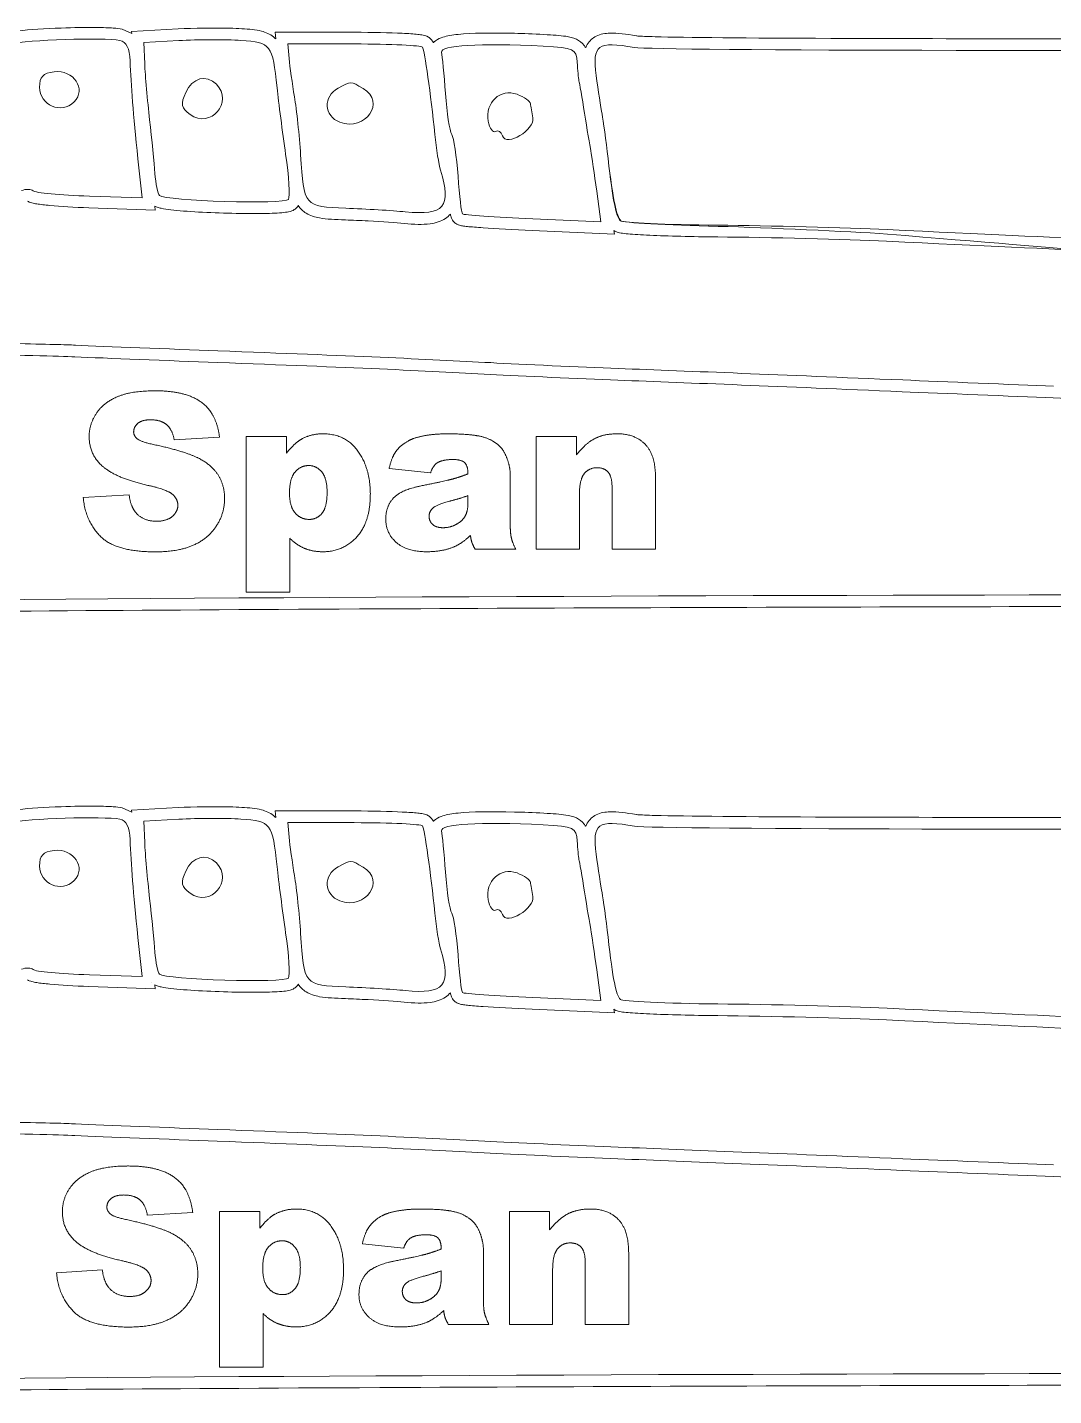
# Model space of a CAD drawing. Header units: millimetres. Extents: x 0 to 1091, y 0 to 786.
# Drawn here: x 255.9 to 519.5, y 61.7 to 413.2 of the extents above; entities that cross this region are included whole.
import ezdxf

# ---------------------------------------------------------------- set-up
doc = ezdxf.new("R2010")
doc.units = ezdxf.units.MM
doc.layers.get('0').update_dxf_attribs({"lineweight": 5})

msp = doc.modelspace()

# ---------------------------------------------------------------- linework, layer by layer
at = {"color": 1}
for p, q in [((282.72, 411.58), (280.25, 412.75)), ((282.7, 412.15), (294.64, 412.8)), ((282.72, 411.58), (282.7, 412.15)), ((319.72, 410.2), (319.56, 411.97)), ((319.56, 411.97), (339.9, 411.92)), ((285.83, 409.32), (294.81, 409.8)), ((286.07, 403.84), (285.83, 409.32)), ((322.84, 408.96), (339.9, 408.92)), ((323.17, 405.15), (322.84, 408.96)), ((284.34, 379.39), (285.4, 369.37)), ((285.4, 369.37), (271.85, 369.83)), ((402.17, 371.09), (403.23, 363.2)), ((288.74, 366.25), (271.74, 366.83)), ((288.63, 367.26), (288.74, 366.25)), ((403.23, 363.2), (385.72, 363.98)), ((406.69, 360.05), (385.58, 360.99)), ((406.56, 360.99), (406.69, 360.05)), ((305.28, 307.92), (293.63, 307.23)), ((312.13, 268.13), (312.13, 308.13)), ((312.13, 308.13), (322.52, 308.13)), ((322.52, 308.13), (322.52, 303.85)), ((386.61, 308.13), (396.96, 308.13)), ((386.61, 279.16), (386.61, 308.13)), ((396.96, 308.13), (396.96, 303.41)), ((359.47, 298.75), (348.85, 299.87)), ((379.96, 298.12), (379.96, 285.32)), ((417.26, 297.57), (417.26, 279.16)), ((270.3, 292.39), (282.06, 293.13)), ((369.1, 291.13), (369.1, 292.91)), ((397.72, 293.07), (397.72, 279.16)), ((406.1, 279.16), (406.1, 295.09)), ((323.34, 281.97), (323.34, 268.13)), ((381.35, 279.16), (370.93, 279.16)), ((397.72, 279.16), (386.61, 279.16)), ((417.26, 279.16), (406.1, 279.16)), ((323.34, 268.13), (312.13, 268.13)), ((282.72, 211.58), (280.25, 212.75)), ((282.7, 212.15), (294.64, 212.8)), ((282.72, 211.58), (282.7, 212.15)), ((319.56, 211.97), (339.9, 211.92)), ((319.72, 210.2), (319.56, 211.97)), ((285.83, 209.32), (294.81, 209.8)), ((286.07, 203.84), (285.83, 209.32)), ((322.84, 208.96), (339.9, 208.92)), ((323.17, 205.15), (322.84, 208.96)), ((284.34, 179.39), (285.4, 169.37)), ((285.4, 169.37), (271.85, 169.83)), ((402.17, 171.09), (403.23, 163.2)), ((288.74, 166.25), (271.74, 166.83)), ((288.63, 167.26), (288.74, 166.25)), ((403.23, 163.2), (385.72, 163.98)), ((406.69, 160.05), (385.58, 160.99)), ((406.56, 160.99), (406.69, 160.05)), ((305.24, 69.02), (305.24, 109.02)), ((305.24, 109.02), (315.64, 109.02)), ((315.64, 109.02), (315.64, 104.74)), ((379.73, 109.02), (390.07, 109.02)), ((379.73, 80.05), (379.73, 109.02)), ((390.07, 109.02), (390.07, 104.3)), ((298.4, 108.8), (286.74, 108.12)), ((352.58, 99.64), (341.97, 100.75)), ((373.07, 99.01), (373.07, 86.21)), ((410.37, 98.46), (410.37, 80.05)), ((399.21, 80.05), (399.21, 95.98)), ((263.42, 93.28), (275.18, 94.02)), ((362.22, 92.02), (362.22, 93.8)), ((390.84, 93.96), (390.84, 80.05)), ((316.46, 82.86), (316.46, 69.02)), ((374.47, 80.05), (364.04, 80.05)), ((390.84, 80.05), (379.73, 80.05)), ((410.37, 80.05), (399.21, 80.05)), ((316.46, 69.02), (305.24, 69.02))]:
    msp.add_line(p, q, dxfattribs=at)
for centre, start, end in [((357.42, 408.09), 30.7727, 30.7747), ((289.89, 370.01), 225.0014, 225.0016), ((322.99, 368.99), 328.2835, 328.2837), ((357.42, 208.09), 30.7727, 30.7747), ((289.89, 170.01), 225.0014, 225.0016), ((322.99, 168.99), 328.2835, 328.2837)]:
    msp.add_arc(centre, 3, start, end, dxfattribs=at)
for points, knots in [([(250.84, 411.83), (250.84, 411.83), (250.84, 411.83), (250.84, 411.83), (251.64, 412.03), (252.53, 412.16), (253.62, 412.29), (256.43, 412.62), (260.45, 412.87), (264.58, 413.01), (267.77, 413.13), (271.02, 413.18), (273.77, 413.15), (275.38, 413.13), (276.82, 413.09), (278.01, 413.01), (278.86, 412.95), (279.57, 412.88), (280.25, 412.75)], [-0.000002, -0.000002, -0.000002, -0.000002, 0, 0, 0, 0.132193, 0.132193, 0.132193, 0.472773, 0.472773, 0.472773, 0.736386, 0.736386, 0.736386, 0.890112, 0.890112, 0.890112, 1, 1, 1, 1]), ([(294.64, 412.8), (298.6, 413.01), (303.84, 413.07), (307.87, 412.96), (309.02, 412.93), (310.08, 412.89), (310.99, 412.83)], [0.0000006, 0.0000006, 0.0000006, 0.0000006, 0.778128, 0.778128, 0.778128, 1, 1, 1, 1]), ([(310.99, 412.83), (312.95, 412.7), (314.54, 412.6), (316.08, 412.2), (317.14, 411.92), (318.22, 411.48), (319.14, 410.73), (319.35, 410.56), (319.54, 410.38), (319.72, 410.2)], [0, 0, 0, 0, 0.25, 0.25, 0.25, 0.4217936, 0.4217936, 0.4217936, 0.4593617, 0.4593617, 0.4593617, 0.4593617]), ([(339.9, 411.92), (344.63, 411.91), (348.98, 411.81), (352.22, 411.65), (353.84, 411.58), (355.18, 411.49), (356.2, 411.38), (356.72, 411.33), (357.14, 411.28), (357.57, 411.19), (357.78, 411.15), (357.98, 411.11), (358.29, 411), (358.45, 410.94), (358.64, 410.87), (358.93, 410.69), (359.16, 410.55), (359.48, 410.36), (359.84, 409.86), (359.9, 409.79), (359.95, 409.71), (360, 409.63)], [0.0000003, 0.0000003, 0.0000003, 0.0000003, 0.5, 0.5, 0.5, 0.75, 0.75, 0.75, 0.875, 0.875, 0.875, 0.9375, 0.9375, 0.9375, 0.970283, 0.970283, 0.970283, 0.9962927, 0.9962927, 0.9962927, 1, 1, 1, 1]), ([(360.21, 409.23), (360.39, 409.44), (360.59, 409.61), (360.77, 409.75), (361.44, 410.26), (362.01, 410.47), (362.62, 410.66), (363.75, 411.02), (365.02, 411.21), (366.59, 411.38), (370.04, 411.73), (374.9, 411.81), (381.01, 411.65), (383.35, 411.59), (385.87, 411.49), (388.56, 411.35)], [0.088135, 0.088135, 0.088135, 0.088135, 0.1162655, 0.1162655, 0.1162655, 0.2190957, 0.2190957, 0.2190957, 0.4124172, 0.4124172, 0.4124172, 0.8371662, 0.8371662, 0.8371662, 1, 1, 1, 1]), ([(388.56, 411.35), (390.96, 411.22), (392.74, 411.11), (394.22, 410.88), (395.2, 410.73), (396.07, 410.54), (396.95, 410.13), (397.68, 409.79), (398.41, 409.25), (398.94, 408.56), (399.09, 408.37), (399.21, 408.18), (399.32, 407.98)], [0, 0, 0, 0, 0.30112, 0.30112, 0.30112, 0.4996025, 0.4996025, 0.4996025, 0.6628077, 0.6628077, 0.6628077, 0.7068648, 0.7068648, 0.7068648, 0.7068648]), ([(399.32, 407.98), (399.44, 408.26), (399.57, 408.53), (399.74, 408.8), (400.28, 409.7), (401.13, 410.46), (402.05, 410.92), (403.18, 411.48), (404.34, 411.65), (405.54, 411.69), (407.48, 411.75), (409.63, 411.46), (412.38, 410.99)], [0.3597633, 0.3597633, 0.3597633, 0.3597633, 0.4025554, 0.4025554, 0.4025554, 0.5444574, 0.5444574, 0.5444574, 0.7188133, 0.7188133, 0.7188133, 0.9997599, 0.9997599, 0.9997599, 0.9997599]), ([(412.38, 410.99), (412.41, 410.98), (412.56, 410.96), (412.76, 410.95), (413.5, 410.89), (415.04, 410.83), (417.18, 410.77), (424.88, 410.57), (440.73, 410.43), (462.29, 410.35), (525.94, 410.1), (639.62, 410.34), (743.53, 410.84), (799.95, 411.12), (853.49, 411.47), (894.59, 411.87), (923.87, 412.16), (946.84, 412.47), (960, 412.79), (962.4, 412.85), (964.47, 412.91), (966.19, 412.96)], [0.0022543, 0.0022543, 0.0022543, 0.0022543, 0.0129974, 0.0129974, 0.0129974, 0.0511166, 0.0511166, 0.0511166, 0.1885339, 0.1885339, 0.1885339, 0.5942669, 0.5942669, 0.5942669, 0.8145502, 0.8145502, 0.8145502, 0.9714567, 0.9714567, 0.9714567, 1, 1, 1, 1]), ([(271.74, 366.83), (267.97, 366.96), (264.44, 367.18), (261.74, 367.43), (260.39, 367.55), (259.25, 367.69), (258.34, 367.84), (257.89, 367.91), (257.5, 367.98), (257.09, 368.09), (256.89, 368.14), (256.69, 368.2), (256.43, 368.31), (256.29, 368.37), (256.14, 368.44), (255.93, 368.56)], [0, 0, 0, 0, 0.5, 0.5, 0.5, 0.75, 0.75, 0.75, 0.875, 0.875, 0.875, 0.9375, 0.9375, 0.9375, 0.9714488, 0.9714488, 0.9714488, 0.9714488]), ([(325.54, 367.42), (325.17, 366.81), (324.78, 366.55), (324.49, 366.37), (324.01, 366.07), (323.71, 365.99), (323.43, 365.91), (322.86, 365.75), (322.38, 365.69), (321.81, 365.62), (320.46, 365.47), (318.69, 365.4), (316.57, 365.36), (311.79, 365.29), (305.35, 365.45), (299.91, 365.75), (297.19, 365.91), (294.73, 366.1), (292.81, 366.32), (291.85, 366.44), (291.04, 366.56), (290.32, 366.71), (289.96, 366.78), (289.63, 366.86), (289.27, 366.99), (289.08, 367.06), (288.88, 367.13), (288.63, 367.26)], [0, 0, 0, 0, 0.0201185, 0.0201185, 0.0201185, 0.0537207, 0.0537207, 0.0537207, 0.1211751, 0.1211751, 0.1211751, 0.2802777, 0.2802777, 0.2802777, 0.6401389, 0.6401389, 0.6401389, 0.8200694, 0.8200694, 0.8200694, 0.9100347, 0.9100347, 0.9100347, 0.9550174, 0.9550174, 0.9550174, 0.9782004, 0.9782004, 0.9782004, 0.9782004]), ([(337.62, 363.72), (334.95, 363.82), (332.87, 363.88), (330.99, 364.22), (329.78, 364.44), (328.6, 364.79), (327.52, 365.47), (326.75, 365.96), (326.06, 366.63), (325.52, 367.39)], [0, 0, 0, 0, 0.25, 0.25, 0.25, 0.4118412, 0.4118412, 0.4118412, 0.5281741, 0.5281741, 0.5281741, 0.5281741]), ([(352.69, 362.82), (350.69, 363.01), (347.1, 363.26), (343.47, 363.46), (341.45, 363.56), (339.42, 363.66), (337.62, 363.72)], [0, 0, 0, 0, 0.64318, 0.64318, 0.64318, 1, 1, 1, 1]), ([(364.58, 365.22), (364.21, 364.8), (363.78, 364.42), (363.33, 364.12), (362.12, 363.31), (360.77, 362.93), (359.35, 362.74), (357.42, 362.49), (355.27, 362.56), (352.69, 362.82)], [0.5051432, 0.5051432, 0.5051432, 0.5051432, 0.5740705, 0.5740705, 0.5740705, 0.7554524, 0.7554524, 0.7554524, 1, 1, 1, 1]), ([(365.57, 363.15), (365.18, 363.54), (365.07, 363.79), (364.98, 363.97), (364.8, 364.33), (364.76, 364.51), (364.7, 364.7), (364.65, 364.88), (364.61, 365.05), (364.58, 365.22)], [0, 0, 0, 0, 0.0390532, 0.0390532, 0.0390532, 0.1130488, 0.1130488, 0.1130488, 0.1869036, 0.1869036, 0.1869036, 0.1869036]), ([(385.58, 360.99), (380.74, 361.2), (376.29, 361.45), (372.98, 361.69), (371.33, 361.81), (369.97, 361.92), (368.96, 362.03), (368.45, 362.08), (368.04, 362.13), (367.67, 362.19), (367.49, 362.22), (367.32, 362.25), (367.1, 362.3), (366.98, 362.33), (366.86, 362.37), (366.65, 362.44), (366.51, 362.5), (366.33, 362.57), (366.02, 362.77), (365.9, 362.86), (365.75, 362.97), (365.57, 363.15)], [0, 0, 0, 0, 0.5, 0.5, 0.5, 0.75, 0.75, 0.75, 0.875, 0.875, 0.875, 0.9375, 0.9375, 0.9375, 0.96875, 0.96875, 0.96875, 0.9909939, 0.9909939, 0.9909939, 0.9999993, 0.9999993, 0.9999993, 0.9999993]), ([(433.23, 359.36), (426.57, 359.42), (420.41, 359.57), (415.83, 359.78), (413.53, 359.89), (411.64, 360), (410.22, 360.13), (409.51, 360.19), (408.94, 360.26), (408.43, 360.34), (408.17, 360.38), (407.94, 360.43), (407.65, 360.51), (407.5, 360.55), (407.33, 360.6), (407.08, 360.71), (406.94, 360.77), (406.78, 360.84), (406.56, 360.99)], [0, 0, 0, 0, 0.5, 0.5, 0.5, 0.75, 0.75, 0.75, 0.875, 0.875, 0.875, 0.9375, 0.9375, 0.9375, 0.9708682, 0.9708682, 0.9708682, 0.9890761, 0.9890761, 0.9890761, 0.9890761]), ([(186.19, 333.01), (204.86, 332.78), (223.41, 332.51), (238.28, 332.24), (248.66, 332.06), (257.23, 331.88), (262.81, 331.74), (265.23, 331.67), (267.08, 331.61), (268.29, 331.56)], [0, 0, 0, 0, 0.5, 0.5, 0.5, 0.8487759, 0.8487759, 0.8487759, 1, 1, 1, 1]), ([(688.13, 263.73), (688.1, 263.73), (687.95, 263.75), (687.75, 263.76), (687.01, 263.82), (685.47, 263.88), (683.33, 263.94), (675.63, 264.14), (659.78, 264.28), (638.22, 264.36), (574.57, 264.61), (460.89, 264.38), (356.98, 263.87), (300.56, 263.6), (247.02, 263.24), (205.92, 262.84), (176.64, 262.55), (153.67, 262.24), (140.51, 261.92), (138.11, 261.87), (136.04, 261.81), (134.32, 261.75)], [0.0022543, 0.0022543, 0.0022543, 0.0022543, 0.0129974, 0.0129974, 0.0129974, 0.0511166, 0.0511166, 0.0511166, 0.1885339, 0.1885339, 0.1885339, 0.5942669, 0.5942669, 0.5942669, 0.8145502, 0.8145502, 0.8145502, 0.9714567, 0.9714567, 0.9714567, 1, 1, 1, 1]), ([(250.84, 211.83), (250.84, 211.83), (250.84, 211.83), (250.84, 211.83), (251.64, 212.03), (252.53, 212.16), (253.62, 212.29), (256.43, 212.62), (260.45, 212.87), (264.58, 213.01), (267.77, 213.13), (271.02, 213.18), (273.77, 213.15), (275.38, 213.13), (276.82, 213.09), (278.01, 213.01), (278.86, 212.95), (279.57, 212.88), (280.25, 212.75)], [-0.000002, -0.000002, -0.000002, -0.000002, 0, 0, 0, 0.132193, 0.132193, 0.132193, 0.472773, 0.472773, 0.472773, 0.736386, 0.736386, 0.736386, 0.890112, 0.890112, 0.890112, 1, 1, 1, 1]), ([(294.64, 212.8), (298.6, 213.01), (303.84, 213.07), (307.87, 212.96), (309.02, 212.93), (310.08, 212.89), (310.99, 212.83)], [0.0000006, 0.0000006, 0.0000006, 0.0000006, 0.778128, 0.778128, 0.778128, 1, 1, 1, 1]), ([(310.99, 212.83), (312.95, 212.7), (314.54, 212.6), (316.08, 212.2), (317.14, 211.92), (318.22, 211.48), (319.14, 210.73), (319.35, 210.56), (319.54, 210.38), (319.72, 210.2)], [0, 0, 0, 0, 0.25, 0.25, 0.25, 0.4217936, 0.4217936, 0.4217936, 0.4593617, 0.4593617, 0.4593617, 0.4593617]), ([(339.9, 211.92), (344.63, 211.91), (348.98, 211.81), (352.22, 211.65), (353.84, 211.58), (355.18, 211.49), (356.2, 211.38), (356.72, 211.33), (357.14, 211.28), (357.57, 211.19), (357.78, 211.15), (357.98, 211.11), (358.29, 211), (358.45, 210.94), (358.64, 210.87), (358.93, 210.69), (359.16, 210.55), (359.48, 210.36), (359.84, 209.86), (359.9, 209.79), (359.95, 209.71), (360, 209.63)], [0.0000003, 0.0000003, 0.0000003, 0.0000003, 0.5, 0.5, 0.5, 0.75, 0.75, 0.75, 0.875, 0.875, 0.875, 0.9375, 0.9375, 0.9375, 0.970283, 0.970283, 0.970283, 0.9962927, 0.9962927, 0.9962927, 1, 1, 1, 1]), ([(360.21, 209.23), (360.39, 209.44), (360.59, 209.61), (360.77, 209.75), (361.44, 210.26), (362.01, 210.47), (362.62, 210.66), (363.75, 211.02), (365.02, 211.21), (366.59, 211.38), (370.04, 211.73), (374.9, 211.81), (381.01, 211.65), (383.35, 211.59), (385.87, 211.49), (388.56, 211.35)], [0.088135, 0.088135, 0.088135, 0.088135, 0.1162655, 0.1162655, 0.1162655, 0.2190957, 0.2190957, 0.2190957, 0.4124172, 0.4124172, 0.4124172, 0.8371662, 0.8371662, 0.8371662, 1, 1, 1, 1]), ([(388.56, 211.35), (390.96, 211.22), (392.74, 211.11), (394.22, 210.88), (395.2, 210.73), (396.07, 210.54), (396.95, 210.13), (397.68, 209.79), (398.41, 209.25), (398.94, 208.56), (399.09, 208.37), (399.21, 208.18), (399.32, 207.98)], [0, 0, 0, 0, 0.30112, 0.30112, 0.30112, 0.4996025, 0.4996025, 0.4996025, 0.6628077, 0.6628077, 0.6628077, 0.7068648, 0.7068648, 0.7068648, 0.7068648]), ([(399.32, 207.98), (399.44, 208.26), (399.57, 208.53), (399.74, 208.8), (400.28, 209.7), (401.13, 210.46), (402.05, 210.92), (403.18, 211.48), (404.34, 211.65), (405.54, 211.69), (407.48, 211.75), (409.63, 211.46), (412.38, 210.99)], [0.3597633, 0.3597633, 0.3597633, 0.3597633, 0.4025554, 0.4025554, 0.4025554, 0.5444574, 0.5444574, 0.5444574, 0.7188133, 0.7188133, 0.7188133, 0.9997599, 0.9997599, 0.9997599, 0.9997599]), ([(412.38, 210.99), (412.41, 210.98), (412.56, 210.96), (412.76, 210.95), (413.5, 210.89), (415.04, 210.83), (417.18, 210.77), (424.88, 210.57), (440.73, 210.43), (462.29, 210.35), (525.94, 210.1), (639.62, 210.34), (743.53, 210.84), (799.95, 211.12), (853.49, 211.47), (894.59, 211.87), (923.87, 212.16), (946.84, 212.47), (960, 212.79), (962.4, 212.85), (964.47, 212.91), (966.19, 212.96)], [0.0022543, 0.0022543, 0.0022543, 0.0022543, 0.0129974, 0.0129974, 0.0129974, 0.0511166, 0.0511166, 0.0511166, 0.1885339, 0.1885339, 0.1885339, 0.5942669, 0.5942669, 0.5942669, 0.8145502, 0.8145502, 0.8145502, 0.9714567, 0.9714567, 0.9714567, 1, 1, 1, 1]), ([(271.74, 166.83), (267.97, 166.96), (264.44, 167.18), (261.74, 167.43), (260.39, 167.55), (259.25, 167.69), (258.34, 167.84), (257.89, 167.91), (257.5, 167.98), (257.09, 168.09), (256.89, 168.14), (256.69, 168.2), (256.43, 168.31), (256.29, 168.37), (256.14, 168.44), (255.93, 168.56)], [0, 0, 0, 0, 0.5, 0.5, 0.5, 0.75, 0.75, 0.75, 0.875, 0.875, 0.875, 0.9375, 0.9375, 0.9375, 0.9714488, 0.9714488, 0.9714488, 0.9714488]), ([(325.54, 167.42), (325.17, 166.81), (324.78, 166.55), (324.49, 166.37), (324.01, 166.07), (323.71, 165.99), (323.43, 165.91), (322.86, 165.75), (322.38, 165.69), (321.81, 165.62), (320.46, 165.47), (318.69, 165.4), (316.57, 165.36), (311.79, 165.29), (305.35, 165.45), (299.91, 165.75), (297.19, 165.91), (294.73, 166.1), (292.81, 166.32), (291.85, 166.44), (291.04, 166.56), (290.32, 166.71), (289.96, 166.78), (289.63, 166.86), (289.27, 166.99), (289.08, 167.06), (288.88, 167.13), (288.63, 167.26)], [0, 0, 0, 0, 0.0201185, 0.0201185, 0.0201185, 0.0537207, 0.0537207, 0.0537207, 0.1211751, 0.1211751, 0.1211751, 0.2802777, 0.2802777, 0.2802777, 0.6401389, 0.6401389, 0.6401389, 0.8200694, 0.8200694, 0.8200694, 0.9100347, 0.9100347, 0.9100347, 0.9550174, 0.9550174, 0.9550174, 0.9782004, 0.9782004, 0.9782004, 0.9782004]), ([(337.62, 163.72), (334.95, 163.82), (332.87, 163.88), (330.99, 164.22), (329.78, 164.44), (328.6, 164.79), (327.52, 165.47), (326.75, 165.96), (326.06, 166.63), (325.52, 167.39)], [0, 0, 0, 0, 0.25, 0.25, 0.25, 0.4118412, 0.4118412, 0.4118412, 0.5281741, 0.5281741, 0.5281741, 0.5281741]), ([(364.58, 165.22), (364.21, 164.8), (363.78, 164.42), (363.33, 164.12), (362.12, 163.31), (360.77, 162.93), (359.35, 162.74), (357.42, 162.49), (355.27, 162.56), (352.69, 162.82)], [0.5051432, 0.5051432, 0.5051432, 0.5051432, 0.5740705, 0.5740705, 0.5740705, 0.7554524, 0.7554524, 0.7554524, 1, 1, 1, 1]), ([(365.57, 163.15), (365.18, 163.54), (365.07, 163.79), (364.98, 163.97), (364.8, 164.33), (364.76, 164.51), (364.7, 164.7), (364.65, 164.88), (364.61, 165.05), (364.58, 165.22)], [0, 0, 0, 0, 0.0390532, 0.0390532, 0.0390532, 0.1130488, 0.1130488, 0.1130488, 0.1869036, 0.1869036, 0.1869036, 0.1869036]), ([(352.69, 162.82), (350.69, 163.01), (347.1, 163.26), (343.47, 163.46), (341.45, 163.56), (339.42, 163.66), (337.62, 163.72)], [0, 0, 0, 0, 0.64318, 0.64318, 0.64318, 1, 1, 1, 1]), ([(385.58, 160.99), (380.74, 161.2), (376.29, 161.45), (372.98, 161.69), (371.33, 161.81), (369.97, 161.92), (368.96, 162.03), (368.45, 162.08), (368.04, 162.13), (367.67, 162.19), (367.49, 162.22), (367.32, 162.25), (367.1, 162.3), (366.98, 162.33), (366.86, 162.37), (366.65, 162.44), (366.51, 162.5), (366.33, 162.57), (366.02, 162.77), (365.9, 162.86), (365.75, 162.97), (365.57, 163.15)], [0, 0, 0, 0, 0.5, 0.5, 0.5, 0.75, 0.75, 0.75, 0.875, 0.875, 0.875, 0.9375, 0.9375, 0.9375, 0.96875, 0.96875, 0.96875, 0.9909939, 0.9909939, 0.9909939, 0.9999993, 0.9999993, 0.9999993, 0.9999993]), ([(433.23, 159.36), (426.57, 159.42), (420.41, 159.57), (415.83, 159.78), (413.53, 159.89), (411.64, 160), (410.22, 160.13), (409.51, 160.19), (408.94, 160.26), (408.43, 160.34), (408.17, 160.38), (407.94, 160.43), (407.65, 160.51), (407.5, 160.55), (407.33, 160.6), (407.08, 160.71), (406.94, 160.77), (406.78, 160.84), (406.56, 160.99)], [0, 0, 0, 0, 0.5, 0.5, 0.5, 0.75, 0.75, 0.75, 0.875, 0.875, 0.875, 0.9375, 0.9375, 0.9375, 0.9708682, 0.9708682, 0.9708682, 0.9890761, 0.9890761, 0.9890761, 0.9890761]), ([(186.19, 133.01), (204.86, 132.78), (223.41, 132.51), (238.28, 132.24), (248.66, 132.06), (257.23, 131.88), (262.81, 131.74), (265.23, 131.67), (267.08, 131.61), (268.29, 131.56)], [0, 0, 0, 0, 0.5, 0.5, 0.5, 0.8487759, 0.8487759, 0.8487759, 1, 1, 1, 1]), ([(688.13, 63.73), (688.1, 63.73), (687.95, 63.75), (687.75, 63.76), (687.01, 63.82), (685.47, 63.88), (683.33, 63.94), (675.63, 64.14), (659.78, 64.28), (638.22, 64.36), (574.57, 64.61), (460.89, 64.38), (356.98, 63.87), (300.56, 63.6), (247.02, 63.24), (205.92, 62.84), (176.64, 62.55), (153.67, 62.24), (140.51, 61.92), (138.11, 61.87), (136.04, 61.81), (134.32, 61.75)], [0.0022543, 0.0022543, 0.0022543, 0.0022543, 0.0129974, 0.0129974, 0.0129974, 0.0511166, 0.0511166, 0.0511166, 0.1885339, 0.1885339, 0.1885339, 0.5942669, 0.5942669, 0.5942669, 0.8145502, 0.8145502, 0.8145502, 0.9714567, 0.9714567, 0.9714567, 1, 1, 1, 1])]:
    msp.add_open_spline(points, degree=3, knots=knots, dxfattribs=at)
for points, degree in [([(251.57, 408.92), (255.74, 409.97), (275.6, 410.59), (279.68, 409.81)], 3), ([(279.68, 409.81), (281.33, 409.48), (282.22, 407.74), (282.33, 404.59)], 3), ([(294.81, 409.8), (299.75, 410.07), (306.94, 410.08), (310.79, 409.84)], 3), ([(310.79, 409.84), (318.5, 409.34), (318.9, 408.82), (320.08, 397.61)], 3), ([(339.9, 408.92), (349.28, 408.89), (357.16, 408.52), (357.42, 408.09)], 3), ([(357.42, 408.09), (357.94, 407.21), (359.54, 395.87), (360.58, 385.69)], 3), ([(360, 409.63), (360.1, 409.46), (360.16, 409.34), (360.21, 409.23)], 3), ([(362.31, 406.78), (361.92, 408.59), (372.05, 409.2), (388.4, 408.35)], 3), ([(388.4, 408.35), (396.32, 407.94), (396.99, 407.62), (397.16, 404.25)], 3), ([(402.03, 400.83), (400.98, 408.69), (402.32, 409.67), (411.88, 408.03)], 3), ([(411.88, 408.03), (422.52, 406.2), (905.51, 407.89), (966.29, 409.97)], 3), ([(282.33, 404.59), (282.54, 398.1), (283.09, 391.22), (284.34, 379.39)], 3), ([(324.53, 395.34), (323.97, 398.64), (323.36, 403.06), (323.17, 405.15)], 3), ([(363.31, 396.16), (362.97, 401.05), (362.52, 405.83), (362.31, 406.78)], 3), ([(397.16, 404.25), (397.26, 402.24), (397.46, 400.09), (397.61, 399.48)], 3), ([(262.78, 401.77), (259.96, 401.45), (259.06, 400.48), (259.07, 397.78)], 3), ([(267.93, 394.02), (271.19, 397.29), (267.84, 402.35), (262.78, 401.77)], 3), ([(287.33, 389.41), (286.77, 394.33), (286.2, 400.82), (286.07, 403.84)], 3), ([(304.48, 398.56), (301.85, 401.19), (298.35, 400.26), (296.62, 396.46)], 3), ([(403.52, 390.9), (403.21, 392.54), (402.54, 397.01), (402.03, 400.83)], 3), ([(259.07, 397.78), (259.08, 393.16), (264.69, 390.79), (267.93, 394.02)], 3), ([(297.71, 390.8), (302.94, 386.98), (309.05, 393.99), (304.48, 398.56)], 3), ([(320.08, 397.61), (320.47, 393.92), (321.45, 386.26), (322.27, 380.58)], 3), ([(335.74, 397.56), (331.81, 395.45), (332.07, 390.36), (336.2, 388.83)], 3), ([(342.18, 397.49), (338.91, 399.4), (339.18, 399.4), (335.74, 397.56)], 3), ([(336.2, 388.83), (342.81, 386.38), (348.1, 394.04), (342.18, 397.49)], 3), ([(381.69, 395.99), (377.42, 397.6), (373.4, 393.83), (374.31, 389.08)], 3), ([(397.61, 399.48), (397.75, 398.86), (398.39, 395.11), (399.02, 391.14)], 3), ([(296.62, 396.46), (295.24, 393.43), (295.42, 392.47), (297.71, 390.8)], 3), ([(326.1, 380.43), (325.8, 385.34), (325.09, 392.05), (324.53, 395.34)], 3), ([(364.92, 385.69), (364.38, 386.56), (363.66, 391.27), (363.31, 396.16)], 3), ([(385.16, 393.56), (385.1, 394.2), (383.54, 395.3), (381.69, 395.99)], 3), ([(385.75, 389.95), (385.49, 391.3), (385.22, 392.92), (385.16, 393.56)], 3), ([(399.02, 391.14), (399.66, 387.17), (400.39, 382.81), (400.64, 381.45)], 3), ([(405.06, 379.52), (404.52, 384.14), (403.83, 389.26), (403.52, 390.9)], 3), ([(288.69, 375.66), (288.5, 378.31), (287.89, 384.49), (287.33, 389.41)], 3), ([(374.31, 389.08), (374.66, 387.23), (375.49, 386.05), (376.14, 386.46)], 3), ([(376.14, 386.46), (376.8, 386.86), (377.62, 386.35), (377.97, 385.32)], 3), ([(377.97, 385.32), (378.93, 382.45), (386.35, 386.86), (385.75, 389.95)], 3), ([(360.58, 385.69), (360.95, 382), (361.61, 377.86), (362.03, 376.49)], 3), ([(366.54, 374.94), (366.19, 379.98), (365.46, 384.82), (364.92, 385.69)], 3), ([(322.27, 380.58), (323.09, 374.9), (323.42, 369.68), (322.99, 368.99)], 3), ([(337.73, 366.72), (327.07, 367.1), (326.9, 367.29), (326.1, 380.43)], 3), ([(400.64, 381.45), (400.89, 380.09), (401.58, 375.43), (402.17, 371.09)], 3), ([(362.03, 376.49), (364.96, 367.08), (363.03, 364.81), (352.99, 365.8)], 3), ([(408.23, 363.49), (407.11, 364.62), (406.31, 368.62), (405.06, 379.52)], 3), ([(408.35, 363.52), (407.22, 364.64), (406.39, 368.63), (405.06, 379.52)], 3), ([(289.89, 370.01), (289.42, 370.48), (288.88, 373.02), (288.69, 375.66)], 3), ([(367.69, 365.27), (367.42, 365.54), (366.9, 369.9), (366.54, 374.94)], 3), ([(257.41, 371.18), (256.93, 371.66), (255.59, 371.7), (254.44, 371.26)], 3), ([(271.85, 369.83), (264.39, 370.08), (257.9, 370.69), (257.41, 371.18)], 3), ([(322.99, 368.99), (322.16, 367.65), (291.3, 368.6), (289.89, 370.01)], 3), ([(352.99, 365.8), (349.71, 366.13), (342.84, 366.54), (337.73, 366.72)], 3), ([(385.72, 363.98), (376.08, 364.41), (367.97, 364.99), (367.69, 365.27)], 3), ([(433.26, 362.36), (420, 362.48), (408.74, 362.99), (408.23, 363.49)], 3), ([(433.36, 362.07), (420.1, 362.36), (408.85, 363.01), (408.35, 363.52)], 3), ([(476.74, 361.23), (466.08, 361.73), (446.51, 362.24), (433.26, 362.36)], 3), ([(476.81, 360.1), (466.17, 360.8), (446.61, 361.69), (433.36, 362.07)], 3), ([(476.6, 358.23), (466.02, 358.73), (446.44, 359.24), (433.23, 359.36)], 3), ([(581.11, 356.68), (540.34, 358.28), (527.77, 358.83), (476.74, 361.23)], 3), ([(580.95, 351.73), (540.26, 354.83), (527.72, 355.83), (476.81, 360.1)], 3), ([(581, 353.68), (540.22, 355.28), (527.63, 355.83), (476.6, 358.23)], 3), ([(268.29, 331.56), (276.07, 331.22), (292.51, 330.57), (304.81, 330.11)], 3), ([(186.16, 330.01), (223.47, 329.55), (260.37, 328.9), (268.16, 328.56)], 3), ([(268.16, 328.56), (275.95, 328.23), (292.39, 327.57), (304.69, 327.11)], 3), ([(304.69, 327.11), (338.78, 325.83), (358.38, 324.97), (374.77, 324.06)], 3), ([(304.81, 330.11), (338.9, 328.82), (358.52, 327.97), (374.94, 327.06)], 3), ([(374.94, 327.06), (383.1, 326.61), (397.87, 325.93), (407.68, 325.56)], 3), ([(374.77, 324.06), (382.97, 323.61), (397.73, 322.93), (407.57, 322.56)], 3), ([(407.68, 325.56), (426.66, 324.85), (449.02, 323.94), (480.76, 322.61)], 3), ([(278.96, 318.27), (282.55, 319.84), (288.8, 319.84)], 2), ([(288.8, 319.84), (296.46, 319.84), (300.49, 316.99)], 2), ([(407.57, 322.56), (426.54, 321.85), (448.89, 320.95), (480.63, 319.61)], 3), ([(480.76, 322.61), (491.41, 322.16), (508.86, 321.45), (519.51, 321.03)], 3), ([(273.59, 313.96), (275.37, 316.7), (278.96, 318.27)], 2), ([(300.49, 316.99), (304.51, 314.14), (305.28, 307.92)], 2), ([(480.63, 319.61), (491.29, 319.16), (508.74, 318.45), (519.4, 318.03)], 3), ([(519.4, 318.03), (560.17, 316.43), (572.74, 315.88), (623.77, 313.49)], 3), ([(271.8, 308.13), (271.8, 311.22), (273.59, 313.96)], 2), ([(284.32, 311.48), (283.23, 310.56), (283.23, 309.25)], 2), ([(287.57, 312.39), (285.41, 312.39), (284.32, 311.48)], 2), ([(291.68, 311.16), (290.19, 312.39), (287.57, 312.39)], 2), ([(293.63, 307.23), (293.16, 309.93), (291.68, 311.16)], 2), ([(275.29, 300.41), (271.8, 303.44), (271.8, 308.13)], 2), ([(283.23, 309.25), (283.23, 308.3), (284.13, 307.53)], 2), ([(284.13, 307.53), (285, 306.74), (288.28, 306.06)], 2), ([(288.28, 306.06), (296.38, 304.31), (299.89, 302.53)], 2), ([(322.52, 303.85), (324.68, 306.55), (326.48, 307.51)], 2), ([(326.48, 307.51), (328.91, 308.79), (331.85, 308.79)], 2), ([(331.85, 308.79), (337.66, 308.79), (340.84, 304.34)], 2), ([(350.58, 304.25), (351.72, 305.84), (353.84, 307.01)], 2), ([(353.84, 307.01), (355.37, 307.86), (358.05, 308.32)], 2), ([(358.05, 308.32), (360.72, 308.79), (363.83, 308.79)], 2), ([(363.83, 308.79), (368.82, 308.79), (371.85, 308.23)], 2), ([(371.85, 308.23), (374.88, 307.67), (376.9, 305.9)], 2), ([(376.9, 305.9), (378.32, 304.67), (379.14, 302.42)], 2), ([(396.96, 303.41), (399.27, 306.31), (401.65, 307.55)], 2), ([(401.65, 307.55), (404.02, 308.79), (407.43, 308.79)], 2), ([(407.43, 308.79), (412.04, 308.79), (414.65, 306.05)], 2), ([(414.65, 306.05), (417.26, 303.3), (417.26, 297.57)], 2), ([(299.89, 302.53), (303.39, 300.74), (304.99, 298.09)], 2), ([(340.84, 304.34), (344.02, 299.89), (344.02, 293.34)], 2), ([(348.85, 299.87), (349.45, 302.65), (350.58, 304.25)], 2), ([(379.14, 302.42), (379.96, 300.17), (379.96, 298.12)], 2), ([(286.89, 295.55), (278.76, 297.38), (275.29, 300.41)], 2), ([(324.68, 298.97), (323.26, 297.3), (323.26, 293.56)], 2), ([(328.22, 300.63), (326.1, 300.63), (324.68, 298.97)], 2), ([(331.55, 298.98), (330.19, 300.63), (328.22, 300.63)], 2), ([(332.92, 293.81), (332.92, 297.33), (331.55, 298.98)], 2), ([(361.18, 301.31), (360.12, 300.63), (359.47, 298.75)], 2), ([(365.28, 302.19), (362.55, 302.19), (361.18, 301.31)], 2), ([(368.25, 301.37), (367.41, 302.19), (365.28, 302.19)], 2), ([(369.1, 298.5), (369.1, 300.55), (368.25, 301.37)], 2), ([(402.25, 300.08), (400.23, 300.08), (398.97, 298.56)], 2), ([(405.09, 298.95), (404.08, 300.08), (402.25, 300.08)], 2), ([(406.1, 295.09), (406.1, 297.82), (405.09, 298.95)], 2), ([(293.22, 293.24), (291.85, 294.46), (286.89, 295.55)], 2), ([(304.99, 298.09), (306.59, 295.45), (306.59, 292.17)], 2), ([(349.92, 292.25), (351.85, 294.38), (357.06, 295.42)], 2), ([(357.06, 295.42), (363.31, 296.67), (365.17, 297.18)], 2), ([(365.17, 297.18), (367.02, 297.68), (369.1, 298.5)], 2), ([(398.97, 298.56), (397.72, 297.03), (397.72, 293.07)], 2), ([(274.75, 282.4), (270.82, 286.33), (270.3, 292.39)], 2), ([(282.06, 293.13), (282.44, 290.26), (283.61, 288.76)], 2), ([(294.58, 290.45), (294.58, 292.01), (293.22, 293.24)], 2), ([(306.59, 292.17), (306.59, 288.32), (304.46, 285.08)], 2), ([(323.26, 293.56), (323.26, 290.13), (324.7, 288.46)], 2), ([(331.61, 288.39), (332.92, 289.99), (332.92, 293.81)], 2), ([(344.02, 293.34), (344.02, 286.11), (340.56, 282.31)], 2), ([(347.98, 286.82), (347.98, 290.13), (349.92, 292.25)], 2), ([(369.1, 292.91), (366.81, 292.09), (364.32, 291.46)], 2), ([(283.61, 288.76), (285.52, 286.33), (289.07, 286.33)], 2), ([(293.15, 287.57), (294.58, 288.82), (294.58, 290.45)], 2), ([(324.7, 288.46), (326.15, 286.8), (328.36, 286.8)], 2), ([(328.36, 286.8), (330.3, 286.8), (331.61, 288.39)], 2), ([(360.04, 289.69), (359.11, 288.79), (359.11, 287.64)], 2), ([(364.32, 291.46), (360.94, 290.56), (360.04, 289.69)], 2), ([(368.43, 287.77), (369.1, 289.06), (369.1, 291.13)], 2), ([(289.07, 286.33), (291.72, 286.33), (293.15, 287.57)], 2), ([(304.46, 285.08), (302.33, 281.83), (298.51, 280.15)], 2), ([(350.67, 280.9), (347.98, 283.3), (347.98, 286.82)], 2), ([(359.11, 287.64), (359.11, 286.33), (360.02, 285.5)], 2), ([(360.02, 285.5), (360.94, 284.67), (362.71, 284.67)], 2), ([(362.71, 284.67), (364.57, 284.67), (366.16, 285.57)], 2), ([(366.16, 285.57), (367.76, 286.47), (368.43, 287.77)], 2), ([(379.96, 285.32), (379.96, 283.28), (380.22, 282.12)], 2), ([(288.88, 278.47), (278.67, 278.47), (274.75, 282.4)], 2), ([(327.12, 279.37), (325, 280.25), (323.34, 281.97)], 2), ([(340.56, 282.31), (337.09, 278.5), (331.8, 278.5)], 2), ([(369.72, 282.7), (367.54, 280.6), (365.39, 279.7)], 2), ([(370.11, 280.86), (369.92, 281.45), (369.72, 282.7)], 2), ([(380.22, 282.12), (380.47, 280.96), (381.35, 279.16)], 2), ([(298.51, 280.15), (294.69, 278.47), (288.88, 278.47)], 2), ([(331.8, 278.5), (329.23, 278.5), (327.12, 279.37)], 2), ([(358.54, 278.5), (353.35, 278.5), (350.67, 280.9)], 2), ([(365.39, 279.7), (362.44, 278.5), (358.54, 278.5)], 2), ([(370.93, 279.16), (370.3, 280.28), (370.11, 280.86)], 2), ([(688.63, 266.68), (677.99, 268.51), (195, 266.82), (134.22, 264.75)], 3), ([(251.57, 208.92), (255.74, 209.97), (275.6, 210.59), (279.68, 209.81)], 3), ([(279.68, 209.81), (281.33, 209.48), (282.22, 207.74), (282.33, 204.59)], 3), ([(294.81, 209.8), (299.75, 210.07), (306.94, 210.08), (310.79, 209.84)], 3), ([(310.79, 209.84), (318.5, 209.34), (318.9, 208.82), (320.08, 197.61)], 3), ([(339.9, 208.92), (349.28, 208.89), (357.16, 208.52), (357.42, 208.09)], 3), ([(357.42, 208.09), (357.94, 207.21), (359.54, 195.87), (360.58, 185.69)], 3), ([(360, 209.63), (360.1, 209.46), (360.16, 209.34), (360.21, 209.23)], 3), ([(362.31, 206.78), (361.92, 208.59), (372.05, 209.2), (388.4, 208.35)], 3), ([(388.4, 208.35), (396.32, 207.94), (396.99, 207.62), (397.16, 204.25)], 3), ([(402.03, 200.83), (400.98, 208.69), (402.32, 209.67), (411.88, 208.03)], 3), ([(411.88, 208.03), (422.52, 206.2), (905.51, 207.89), (966.29, 209.97)], 3), ([(282.33, 204.59), (282.54, 198.1), (283.09, 191.22), (284.34, 179.39)], 3), ([(287.33, 189.41), (286.77, 194.33), (286.2, 200.82), (286.07, 203.84)], 3), ([(324.53, 195.34), (323.97, 198.64), (323.36, 203.06), (323.17, 205.15)], 3), ([(363.31, 196.16), (362.97, 201.05), (362.52, 205.83), (362.31, 206.78)], 3), ([(397.16, 204.25), (397.26, 202.24), (397.46, 200.09), (397.61, 199.48)], 3), ([(262.78, 201.77), (259.96, 201.45), (259.06, 200.48), (259.07, 197.78)], 3), ([(267.93, 194.02), (271.19, 197.29), (267.84, 202.35), (262.78, 201.77)], 3), ([(304.48, 198.56), (301.85, 201.19), (298.35, 200.26), (296.62, 196.46)], 3), ([(403.52, 190.9), (403.21, 192.54), (402.54, 197.01), (402.03, 200.83)], 3), ([(259.07, 197.78), (259.08, 193.16), (264.69, 190.79), (267.93, 194.02)], 3), ([(297.71, 190.8), (302.94, 186.98), (309.05, 193.99), (304.48, 198.56)], 3), ([(320.08, 197.61), (320.47, 193.92), (321.45, 186.26), (322.27, 180.58)], 3), ([(335.74, 197.56), (331.81, 195.45), (332.07, 190.36), (336.2, 188.83)], 3), ([(342.18, 197.49), (338.91, 199.4), (339.18, 199.4), (335.74, 197.56)], 3), ([(336.2, 188.83), (342.81, 186.38), (348.1, 194.04), (342.18, 197.49)], 3), ([(381.69, 195.99), (377.42, 197.6), (373.4, 193.83), (374.31, 189.08)], 3), ([(397.61, 199.48), (397.75, 198.86), (398.39, 195.11), (399.02, 191.14)], 3), ([(296.62, 196.46), (295.24, 193.43), (295.42, 192.47), (297.71, 190.8)], 3), ([(326.1, 180.43), (325.8, 185.34), (325.09, 192.05), (324.53, 195.34)], 3), ([(364.92, 185.69), (364.38, 186.56), (363.66, 191.27), (363.31, 196.16)], 3), ([(385.16, 193.56), (385.1, 194.2), (383.54, 195.3), (381.69, 195.99)], 3), ([(385.75, 189.95), (385.49, 191.3), (385.22, 192.92), (385.16, 193.56)], 3), ([(377.97, 185.32), (378.93, 182.45), (386.35, 186.86), (385.75, 189.95)], 3), ([(399.02, 191.14), (399.66, 187.17), (400.39, 182.81), (400.64, 181.45)], 3), ([(405.06, 179.52), (404.52, 184.14), (403.83, 189.26), (403.52, 190.9)], 3), ([(288.69, 175.66), (288.5, 178.31), (287.89, 184.49), (287.33, 189.41)], 3), ([(374.31, 189.08), (374.66, 187.23), (375.49, 186.05), (376.14, 186.46)], 3), ([(376.14, 186.46), (376.8, 186.86), (377.62, 186.35), (377.97, 185.32)], 3), ([(360.58, 185.69), (360.95, 182), (361.61, 177.86), (362.03, 176.49)], 3), ([(366.54, 174.94), (366.19, 179.98), (365.46, 184.82), (364.92, 185.69)], 3), ([(322.27, 180.58), (323.09, 174.9), (323.42, 169.68), (322.99, 168.99)], 3), ([(337.73, 166.72), (327.07, 167.1), (326.9, 167.29), (326.1, 180.43)], 3), ([(400.64, 181.45), (400.89, 180.09), (401.58, 175.43), (402.17, 171.09)], 3), ([(408.23, 163.49), (407.11, 164.62), (406.31, 168.62), (405.06, 179.52)], 3), ([(362.03, 176.49), (364.96, 167.08), (363.03, 164.81), (352.99, 165.8)], 3), ([(289.89, 170.01), (289.42, 170.48), (288.88, 173.02), (288.69, 175.66)], 3), ([(367.69, 165.27), (367.42, 165.54), (366.9, 169.9), (366.54, 174.94)], 3), ([(257.41, 171.18), (256.93, 171.66), (255.59, 171.7), (254.44, 171.26)], 3), ([(271.85, 169.83), (264.39, 170.08), (257.9, 170.69), (257.41, 171.18)], 3), ([(322.99, 168.99), (322.16, 167.65), (291.3, 168.6), (289.89, 170.01)], 3), ([(352.99, 165.8), (349.71, 166.13), (342.84, 166.54), (337.73, 166.72)], 3), ([(385.72, 163.98), (376.08, 164.41), (367.97, 164.99), (367.69, 165.27)], 3), ([(433.26, 162.36), (420, 162.48), (408.74, 162.99), (408.23, 163.49)], 3), ([(476.74, 161.23), (466.08, 161.73), (446.51, 162.24), (433.26, 162.36)], 3), ([(476.6, 158.23), (466.02, 158.73), (446.44, 159.24), (433.23, 159.36)], 3), ([(581, 153.68), (540.22, 155.28), (527.63, 155.83), (476.6, 158.23)], 3), ([(581.11, 156.68), (540.34, 158.28), (527.77, 158.83), (476.74, 161.23)], 3), ([(268.29, 131.56), (276.07, 131.22), (292.51, 130.57), (304.81, 130.11)], 3), ([(304.81, 130.11), (338.9, 128.82), (358.52, 127.97), (374.94, 127.06)], 3), ([(186.16, 130.01), (223.47, 129.55), (260.37, 128.9), (268.16, 128.56)], 3), ([(268.16, 128.56), (275.95, 128.23), (292.39, 127.57), (304.69, 127.11)], 3), ([(304.69, 127.11), (338.78, 125.83), (358.38, 124.97), (374.77, 124.06)], 3), ([(374.94, 127.06), (383.1, 126.61), (397.87, 125.93), (407.68, 125.56)], 3), ([(374.77, 124.06), (382.97, 123.61), (397.73, 122.93), (407.57, 122.56)], 3), ([(407.68, 125.56), (426.66, 124.85), (449.02, 123.94), (480.76, 122.61)], 3), ([(272.08, 119.16), (275.67, 120.73), (281.92, 120.73)], 2), ([(281.92, 120.73), (289.58, 120.73), (293.61, 117.88)], 2), ([(407.57, 122.56), (426.54, 121.85), (448.89, 120.95), (480.63, 119.61)], 3), ([(480.63, 119.61), (491.29, 119.16), (508.74, 118.45), (519.4, 118.03)], 3), ([(480.76, 122.61), (491.41, 122.16), (508.86, 121.45), (519.51, 121.03)], 3), ([(266.7, 114.85), (268.49, 117.59), (272.08, 119.16)], 2), ([(293.61, 117.88), (297.63, 115.03), (298.4, 108.8)], 2), ([(519.4, 118.03), (560.17, 116.43), (572.74, 115.88), (623.77, 113.49)], 3), ([(264.92, 109.02), (264.92, 112.11), (266.7, 114.85)], 2), ([(280.69, 113.28), (278.53, 113.28), (277.44, 112.36)], 2), ([(284.79, 112.05), (283.31, 113.28), (280.69, 113.28)], 2), ([(268.41, 101.3), (264.92, 104.33), (264.92, 109.02)], 2), ([(277.44, 112.36), (276.35, 111.45), (276.35, 110.14)], 2), ([(276.35, 110.14), (276.35, 109.19), (277.25, 108.42)], 2), ([(286.74, 108.12), (286.28, 110.82), (284.79, 112.05)], 2), ([(319.6, 108.39), (322.02, 109.68), (324.97, 109.68)], 2), ([(324.97, 109.68), (330.78, 109.68), (333.96, 105.23)], 2), ([(346.96, 107.9), (348.49, 108.75), (351.16, 109.21)], 2), ([(351.16, 109.21), (353.84, 109.68), (356.95, 109.68)], 2), ([(356.95, 109.68), (361.94, 109.68), (364.97, 109.12)], 2), ([(364.97, 109.12), (368, 108.56), (370.02, 106.78)], 2), ([(394.77, 108.44), (397.14, 109.68), (400.55, 109.68)], 2), ([(400.55, 109.68), (405.16, 109.68), (407.77, 106.94)], 2), ([(277.25, 108.42), (278.12, 107.63), (281.4, 106.95)], 2), ([(281.4, 106.95), (289.5, 105.2), (293.01, 103.42)], 2), ([(315.64, 104.74), (317.8, 107.44), (319.6, 108.39)], 2), ([(343.7, 105.13), (344.83, 106.73), (346.96, 107.9)], 2), ([(370.02, 106.78), (371.44, 105.56), (372.26, 103.31)], 2), ([(390.07, 104.3), (392.39, 107.19), (394.77, 108.44)], 2), ([(407.77, 106.94), (410.37, 104.19), (410.37, 98.46)], 2), ([(293.01, 103.42), (296.51, 101.63), (298.11, 98.98)], 2), ([(333.96, 105.23), (337.14, 100.78), (337.14, 94.23)], 2), ([(341.97, 100.75), (342.57, 103.54), (343.7, 105.13)], 2), ([(354.3, 102.2), (353.24, 101.52), (352.58, 99.64)], 2), ([(358.4, 103.07), (355.67, 103.07), (354.3, 102.2)], 2), ([(361.37, 102.26), (360.52, 103.07), (358.4, 103.07)], 2), ([(362.22, 99.39), (362.22, 101.44), (361.37, 102.26)], 2), ([(372.26, 103.31), (373.07, 101.06), (373.07, 99.01)], 2), ([(280.01, 96.44), (271.87, 98.27), (268.41, 101.3)], 2), ([(298.11, 98.98), (299.71, 96.33), (299.71, 93.06)], 2), ([(317.8, 99.85), (316.38, 98.19), (316.38, 94.45)], 2), ([(321.34, 101.52), (319.21, 101.52), (317.8, 99.85)], 2), ([(324.67, 99.87), (323.31, 101.52), (321.34, 101.52)], 2), ([(326.04, 94.7), (326.04, 98.22), (324.67, 99.87)], 2), ([(358.29, 98.07), (360.14, 98.57), (362.22, 99.39)], 2), ([(392.09, 99.45), (390.84, 97.92), (390.84, 93.96)], 2), ([(395.37, 100.97), (393.35, 100.97), (392.09, 99.45)], 2), ([(398.2, 99.84), (397.19, 100.97), (395.37, 100.97)], 2), ([(399.21, 95.98), (399.21, 98.71), (398.2, 99.84)], 2), ([(286.34, 94.12), (284.97, 95.35), (280.01, 96.44)], 2), ([(343.03, 93.14), (344.97, 95.27), (350.18, 96.31)], 2), ([(350.18, 96.31), (356.43, 97.56), (358.29, 98.07)], 2), ([(267.86, 83.29), (263.93, 87.22), (263.42, 93.28)], 2), ([(275.18, 94.02), (275.56, 91.15), (276.73, 89.65)], 2), ([(287.7, 91.34), (287.7, 92.9), (286.34, 94.12)], 2), ([(299.71, 93.06), (299.71, 89.21), (297.58, 85.97)], 2), ([(316.38, 94.45), (316.38, 91.01), (317.82, 89.35)], 2), ([(324.73, 89.28), (326.04, 90.88), (326.04, 94.7)], 2), ([(337.14, 94.23), (337.14, 87), (333.68, 83.2)], 2), ([(341.1, 87.71), (341.1, 91.01), (343.03, 93.14)], 2), ([(357.44, 92.35), (354.06, 91.45), (353.16, 90.58)], 2), ([(362.22, 93.8), (359.92, 92.98), (357.44, 92.35)], 2), ([(361.55, 88.65), (362.22, 89.95), (362.22, 92.02)], 2), ([(276.73, 89.65), (278.64, 87.22), (282.19, 87.22)], 2), ([(282.19, 87.22), (284.83, 87.22), (286.27, 88.46)], 2), ([(286.27, 88.46), (287.7, 89.7), (287.7, 91.34)], 2), ([(317.82, 89.35), (319.27, 87.69), (321.48, 87.69)], 2), ([(321.48, 87.69), (323.42, 87.69), (324.73, 89.28)], 2), ([(353.16, 90.58), (352.23, 89.68), (352.23, 88.53)], 2), ([(352.23, 88.53), (352.23, 87.22), (353.14, 86.39)], 2), ([(359.28, 86.46), (360.88, 87.36), (361.55, 88.65)], 2), ([(297.58, 85.97), (295.45, 82.72), (291.63, 81.04)], 2), ([(343.78, 81.79), (341.1, 84.19), (341.1, 87.71)], 2), ([(353.14, 86.39), (354.06, 85.56), (355.83, 85.56)], 2), ([(355.83, 85.56), (357.69, 85.56), (359.28, 86.46)], 2), ([(373.07, 86.21), (373.07, 84.17), (373.33, 83.01)], 2), ([(282, 79.36), (271.79, 79.36), (267.86, 83.29)], 2), ([(291.63, 81.04), (287.81, 79.36), (282, 79.36)], 2), ([(320.24, 80.26), (318.12, 81.14), (316.46, 82.86)], 2), ([(333.68, 83.2), (330.21, 79.39), (324.92, 79.39)], 2), ([(351.66, 79.39), (346.47, 79.39), (343.78, 81.79)], 2), ([(362.84, 83.59), (360.66, 81.49), (358.5, 80.59)], 2), ([(363.23, 81.75), (363.03, 82.34), (362.84, 83.59)], 2), ([(364.04, 80.05), (363.42, 81.16), (363.23, 81.75)], 2), ([(373.33, 83.01), (373.59, 81.85), (374.47, 80.05)], 2), ([(324.92, 79.39), (322.35, 79.39), (320.24, 80.26)], 2), ([(358.5, 80.59), (355.56, 79.39), (351.66, 79.39)], 2), ([(688.63, 66.68), (677.99, 68.51), (195, 66.82), (134.22, 64.75)], 3)]:
    msp.add_open_spline(points, degree=degree, dxfattribs=at)

doc.saveas('drawing.dxf')
